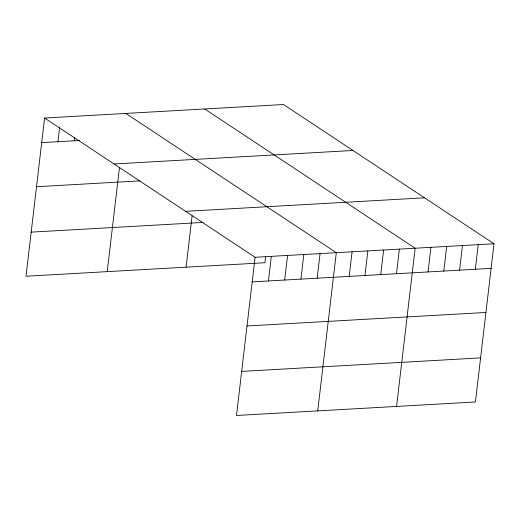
<?xml version="1.0" encoding="UTF-8"?>
<svg xmlns="http://www.w3.org/2000/svg" width="520" height="520" viewBox="0 0 520 520"><rect width="100%" height="100%" fill="white"/><g stroke="black" fill="none" stroke-linecap="round" stroke-linejoin="round"><path stroke-width="0.78" d="M44.584 118.027L255.08 257.276L236.496 415.48L475.416 401.973L494 243.769L283.504 104.52L44.584 118.027L26 276.231L264.921 262.724L265.649 256.536M57.941 141.707L59.618 127.426M74.191 140.79L74.561 137.618M107.231 271.642L119.477 167.427M186.076 267.183L192.101 215.917M268.437 280.963L271.323 256.36M284.681 280.039L287.573 255.437M300.931 279.123L303.817 254.52M317.174 278.207L320.067 253.604M317.726 410.891L336.31 252.681L125.82 113.431M349.193 276.393L352.079 251.791M364.962 275.502L367.848 250.9M380.731 274.612L383.617 250.01M396.5 273.721L399.386 249.119M396.572 406.432L415.155 248.228L204.666 108.973M428.031 271.94L430.924 247.338M443.8 271.05L446.693 246.441M459.57 270.153L462.462 245.55M475.339 269.262L478.231 244.66M41.698 142.63L79.606 140.484M114.049 163.976L352.969 150.469M36.517 186.719L139.828 180.875M185.614 211.322L424.535 197.815M31.18 232.141L203.086 222.424M255.08 257.276L494 243.769M252.187 281.879L491.107 268.372M247.006 325.969L485.934 312.462M241.67 371.391L480.597 357.89"/></g></svg>
